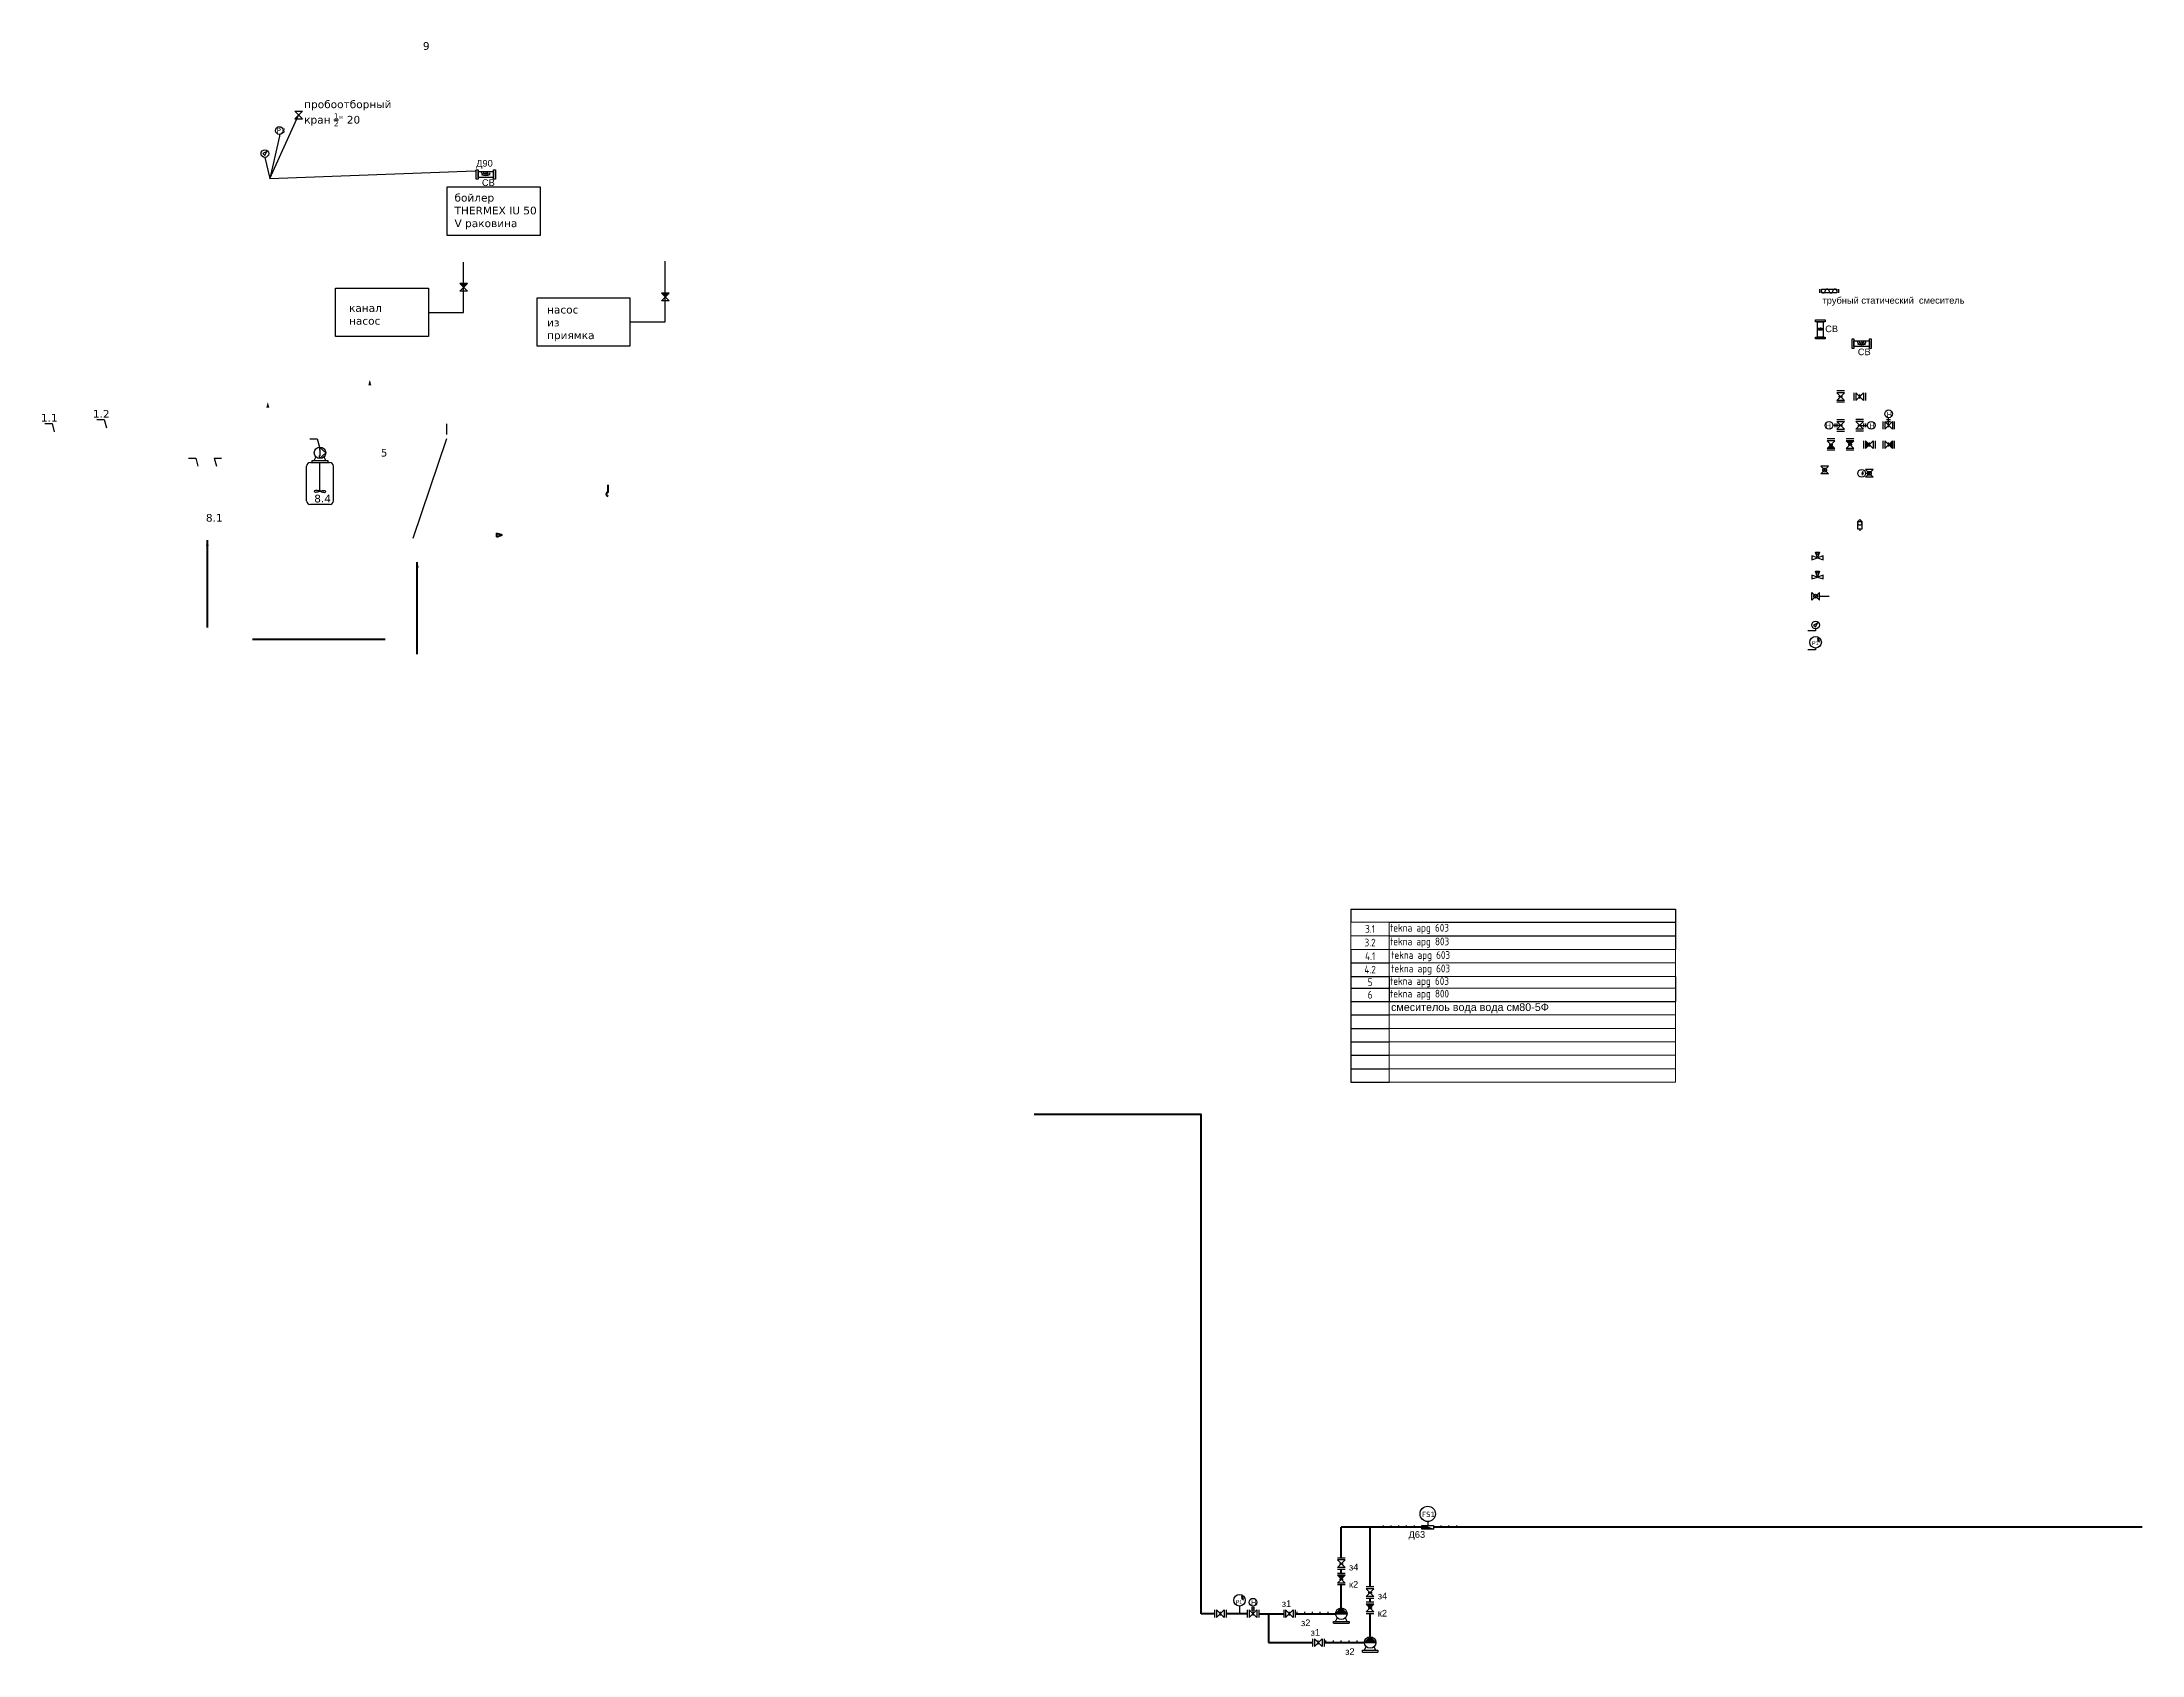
# Model space of a CAD drawing. Header units: millimetres. Extents: x 93665 to 221094, y -93000 to -1330.
# Drawn here: x 93665 to 148350, y -46775 to -4766 of the extents above; entities that cross this region are included whole.
import ezdxf

# ---------------------------------------------------------------- set-up
doc = ezdxf.new("R2010")
doc.units = ezdxf.units.MM
doc.layers.add('1', color=7, linetype='Continuous')
doc.layers.add('2', color=7, linetype='Continuous')
for name, color, linetype, lineweight in [('В40', 142, 'Continuous', 40), ('В60Н', 140, 'Continuous', 40), ('В90', 120, 'Continuous', 40), ('Р1', 202, 'Continuous', 40)]:
    doc.layers.add(name, color=color, linetype=linetype, lineweight=lineweight)
doc.layers.add('Р2', color=7, linetype='Continuous', lineweight=40, true_color=0x991b1e)
doc.layers.add('Р3', color=7, linetype='Continuous', lineweight=40, true_color=0xd19cc7)
doc.styles.add('GOST Common_2', font='GOST_Common.ttf', dxfattribs={"width": 0.9, "height": 250})
doc.styles.get("Standard").update_dxf_attribs({"font": 'arial.ttf'})

# ---------------------------------------------------------------- blocks, each defined once
blk = doc.blocks.new('*T57')
at = {"color": 0, "linetype": 'ByBlock', "lineweight": -2, "transparency": 16777216}
for p, q in [((0, 0), (8450, 0)), ((0, 0), (0, -336)), ((8450, 0), (8450, -1050)), ((1000, -336), (8450, -336)), ((0, -1050), (0, -4506)), ((1000, -693), (8450, -693)), ((0, -1400), (1000, -1400)), ((0, -1750), (1000, -1750)), ((0, -2056), (1000, -2056)), ((1000, -1750), (1000, -2406)), ((8450, -1750), (8450, -2406)), ((0, -2406), (8450, -2406)), ((0, -2756), (1000, -2756)), ((0, -3106), (1000, -3106)), ((0, -3456), (1000, -3456)), ((0, -3806), (1000, -3806)), ((0, -4156), (1000, -4156)), ((0, -4506), (1000, -4506))]:
    blk.add_line(p, q, dxfattribs=at)
at = {"color": 7, "linetype": 'ByBlock', "lineweight": 15, "transparency": 16777216}
for p, q in [((0, -336), (1000, -336)), ((0, -336), (0, -1050)), ((1000, -336), (1000, -1750)), ((0, -693), (1000, -693)), ((0, -1050), (8450, -1050)), ((8450, -1050), (8450, -1750)), ((1000, -1400), (8450, -1400)), ((1000, -1750), (8450, -1750)), ((1000, -2056), (8450, -2056)), ((1000, -2406), (1000, -4506)), ((8450, -2406), (8450, -4506)), ((1000, -2756), (8450, -2756)), ((1000, -3106), (8450, -3106)), ((1000, -3456), (8450, -3456)), ((1000, -3806), (8450, -3806)), ((1000, -4156), (8450, -4156)), ((1000, -4506), (8450, -4506))]:
    blk.add_line(p, q, dxfattribs=at)
at = {"color": 0, "transparency": 16777216, "char_height": 200, "style": 'GOST Common_2'}
for s, insert, width, attachment_point in [('3.1', (500, -515), 910, 5), ('{\\fGOST Common|b0|i0|c204|p34;tekna ap}g{\\fGOST Common|b0|i0|c204|p34; 603}', (1015, -515), 7420, 4), ('{\\fGOST Common|b0|i0|c204|p34;3}.2', (500, -871), 910, 5), ('{\\fGOST Common|b0|i0|c204|p34;tekna ap}g{\\fGOST Common|b0|i0|c204|p34; 803}', (1015, -871), 7420, 4), ('4.2', (500, -1575), 970, 5), ('4.1', (500, -1225), 970, 5), ('5', (500, -1903), 970, 5), ('6', (500, -2231), 970, 5), ('{\\fGOST Common|b0|i0|c204|p34;tekna apg 80}0', (1015, -2231), 7420, 4)]:
    blk.add_mtext(s, dxfattribs=dict(at, insert=insert, width=width, attachment_point=attachment_point))
at = {"color": 0, "transparency": 16777216, "char_height": 200, "attachment_point": 4}
for s, insert, width in [('{\\fGOST Common|b0|i0|c204|p34;\\W0.9;tekna apg 603}', (1045, -1225), 7360), ('{\\fGOST Common|b0|i0|c204|p34;\\W0.9;tekna apg 603}', (1045, -1575), 7360), ('{\\fGOST Common|b0|i0|c204|p34;\\W0.9;tekna apg 603}', (1015, -1903), 7420), ('{\\fArial|b0|i0|c204|p34;смесителоь вода вода см80-5Ф}', (1045, -2581), 7360)]:
    blk.add_mtext(s, dxfattribs=dict(at, insert=insert, width=width))

msp = doc.modelspace()

# ---------------------------------------------------------------- hatches: boundary and pattern name
h = msp.add_hatch(color=256)
h.dxf.hatch_style = 1
h.paths.add_polyline_path([(104544, -11056), (104644, -11156), (104744, -11056)])
h = msp.add_hatch(color=256)
h.dxf.hatch_style = 1
h.paths.add_polyline_path([(109794, -11306), (109894, -11406), (109994, -11306)])
h = msp.add_hatch(color=256)
h.dxf.hatch_style = 1
h.paths.add_polyline_path([(140250, -15250), (140150, -15350), (140350, -15350)])
h = msp.add_hatch(color=256)
h.dxf.hatch_style = 1
h.paths.add_polyline_path([(140850, -15150), (140650, -15150), (140750, -15250)])
h = msp.add_hatch(color=256)
h.dxf.hatch_style = 1
h.paths.add_polyline_path([(141150, -15150), (141150, -15350), (141250, -15250)])
h = msp.add_hatch(color=256)
h.dxf.hatch_style = 1
h.paths.add_polyline_path([(141750, -15250), (141850, -15350), (141850, -15150)])
h = msp.add_hatch(color=256)
h.dxf.hatch_style = 1
h.paths.add_polyline_path([(127600, -44700), (127400, -44700), (127500, -44800)])
h = msp.add_hatch(color=256)
h.dxf.hatch_style = 1
h.paths.add_polyline_path([(127650, -45700), (127500, -45550), (127350, -45700)])
h = msp.add_hatch(color=256)
h.dxf.hatch_style = 1
h.paths.add_polyline_path([(128350, -45450), (128150, -45450), (128250, -45550)])
h = msp.add_hatch(color=256)
h.dxf.hatch_style = 1
h.paths.add_polyline_path([(128400, -46450), (128250, -46300), (128100, -46450)])
at = {"layer": '2', "ltscale": 0.5}
msp.add_hatch(color=256, dxfattribs=at).paths.add_polyline_path([(129600, -43400), (129600, -43500), (129900, -43500)])

# ---------------------------------------------------------------- linework, layer by layer
for p, q in [((100247, -6571), (100447, -6571)), ((100447, -6571), (100247, -6771)), ((100247, -6571), (100447, -6771)), ((100247, -6771), (100447, -6771)), ((99518, -7621), (99418, -7671)), ((99468, -7721), (99518, -7621)), ((99468, -7721), (99518, -7621)), ((99518, -7621), (99518, -7621)), ((99847, -7221), (99597, -8321)), ((99847, -7171), (99847, -7221)), ((99418, -7671), (99468, -7721)), ((99468, -7771), (99597, -8321)), ((99597, -8321), (104947, -8121)), ((104644, -11807), (104644, -10504)), ((109894, -12057), (109894, -10477)), ((104744, -11056), (104544, -11056)), ((104544, -11256), (104744, -11056)), ((104744, -11256), (104544, -11056)), ((104744, -11256), (104544, -11256)), ((109994, -11306), (109794, -11306)), ((109794, -11506), (109994, -11306)), ((109994, -11506), (109794, -11306)), ((139950, -11200), (139950, -11300)), ((140450, -11200), (140450, -11300)), ((103726, -11807), (104644, -11807)), ((109994, -11506), (109794, -11506)), ((108976, -12057), (109894, -12057)), ((140600, -13850), (140400, -13850)), ((140600, -13900), (140400, -13900)), ((140400, -13900), (140600, -14100)), ((140600, -13900), (140400, -14100)), ((140600, -14100), (140400, -14100)), ((140600, -14150), (140400, -14150)), ((140450, -14000), (140550, -14000)), ((140850, -13900), (140850, -14100)), ((140900, -13900), (140900, -14100)), ((140900, -14100), (141100, -13900)), ((140900, -13900), (141100, -14100)), ((141000, -14050), (141000, -13950)), ((141100, -13900), (141100, -14100)), ((141150, -13900), (141150, -14100)), ((104210, -14991), (104210, -14714)), ((140550, -14750), (140300, -14750)), ((140350, -14700), (140350, -14800)), ((140400, -14600), (140600, -14600)), ((140400, -14650), (140600, -14650)), ((140600, -14650), (140400, -14850)), ((140400, -14650), (140600, -14850)), ((140400, -14700), (140400, -14800)), ((141100, -14600), (140900, -14600)), ((141100, -14650), (140900, -14650)), ((140900, -14650), (141100, -14850)), ((141100, -14650), (140900, -14850)), ((140950, -14750), (141200, -14750)), ((141100, -14700), (141100, -14800)), ((141150, -14700), (141150, -14800)), ((141600, -14650), (141600, -14850)), ((141650, -14650), (141650, -14850)), ((141650, -14850), (141850, -14650)), ((141650, -14650), (141850, -14850)), ((141700, -14600), (141800, -14600)), ((141700, -14650), (141800, -14650)), ((141750, -14800), (141750, -14550)), ((141850, -14650), (141850, -14850)), ((141900, -14650), (141900, -14850)), ((103334, -17692), (104210, -15091)), ((140350, -15100), (140150, -15100)), ((140350, -15150), (140150, -15150)), ((140150, -15350), (140350, -15150)), ((140350, -15350), (140150, -15150)), ((140200, -15250), (140300, -15250)), ((140400, -14850), (140600, -14850)), ((140400, -14900), (140600, -14900)), ((140850, -15100), (140650, -15100)), ((140850, -15150), (140650, -15150)), ((140650, -15150), (140850, -15350)), ((140850, -15150), (140650, -15350)), ((140700, -15250), (140800, -15250)), ((141100, -14850), (140900, -14850)), ((141100, -14900), (140900, -14900)), ((141100, -15150), (141100, -15350)), ((141150, -15150), (141150, -15350)), ((141150, -15350), (141350, -15150)), ((141150, -15150), (141350, -15350)), ((141250, -15300), (141250, -15200)), ((141350, -15150), (141350, -15350)), ((141400, -15150), (141400, -15350)), ((141600, -15150), (141600, -15350)), ((141650, -15150), (141650, -15350)), ((141850, -15350), (141650, -15150)), ((141850, -15150), (141650, -15350)), ((141750, -15300), (141750, -15200)), ((141850, -15150), (141850, -15350)), ((141900, -15150), (141900, -15350)), ((100554, -16714), (100554, -15814)), ((100654, -15714), (101154, -15714)), ((100704, -15714), (100704, -15664)), ((100704, -15664), (101104, -15664)), ((100754, -15664), (100804, -15564)), ((100904, -16464), (100904, -15714)), ((101054, -15664), (101004, -15564)), ((101104, -15664), (101104, -15714)), ((101254, -16714), (101254, -15814)), ((140185, -15815), (139985, -15815)), ((139985, -15815), (140185, -16015)), ((140185, -15815), (139985, -16015)), ((140350, -15350), (140150, -15350)), ((140350, -15400), (140150, -15400)), ((140850, -15350), (140650, -15350)), ((140850, -15400), (140650, -15400)), ((140185, -16015), (139985, -16015)), ((141050, -16000), (141100, -15950)), ((141050, -16050), (141100, -16000)), ((141100, -16000), (141050, -16000)), ((141350, -15900), (141150, -15900)), ((141150, -16100), (141350, -15900)), ((141350, -16100), (141150, -15900)), ((141250, -16000), (141150, -16000)), ((141350, -16100), (141150, -16100)), ((101154, -16814), (100654, -16814)), ((140950, -17250), (141000, -17200)), ((141000, -17200), (141050, -17250)), ((141000, -17450), (141000, -17500)), ((139750, -18150), (139750, -18250)), ((139900, -18200), (139750, -18150)), ((139750, -18250), (139900, -18200)), ((139900, -18200), (139850, -18050)), ((139850, -18050), (139950, -18050)), ((139900, -18700), (139850, -18550)), ((139850, -18550), (139950, -18550)), ((139950, -18050), (139900, -18200)), ((140050, -18150), (139900, -18200)), ((139900, -18200), (140050, -18250)), ((139950, -18550), (139900, -18700)), ((140050, -18250), (140050, -18150)), ((139750, -18650), (139750, -18750)), ((139900, -18700), (139750, -18650)), ((139750, -18750), (139900, -18700)), ((139750, -19300), (139750, -19100)), ((139750, -19100), (139950, -19300)), ((139750, -19300), (139950, -19100)), ((140050, -18650), (139900, -18700)), ((139900, -18700), (140050, -18750)), ((139950, -19300), (139950, -19100)), ((140050, -18750), (140050, -18650)), ((139950, -19200), (140200, -19200)), ((139850, -20100), (139650, -20100)), ((139900, -19900), (139800, -19950)), ((139800, -19950), (139850, -20000)), ((139850, -20000), (139900, -19900)), ((139850, -20000), (139900, -19900)), ((139850, -20050), (139850, -20100)), ((139850, -20600), (139650, -20600)), ((139850, -20550), (139850, -20600)), ((139950, -20350), (139900, -20300)), ((139950, -20400), (139900, -20350)), ((139900, -20350), (139950, -20350)), ((128600, -43450), (128600, -43400)), ((128800, -43450), (128800, -43400)), ((129000, -43450), (129000, -43400)), ((129200, -43450), (129200, -43400)), ((129400, -43400), (129400, -43450)), ((130100, -43450), (130100, -43400)), ((130300, -43450), (130300, -43400)), ((130500, -43400), (130500, -43450)), ((127600, -44250), (127400, -44250)), ((127600, -44300), (127400, -44300)), ((127400, -44300), (127600, -44500)), ((127600, -44300), (127400, -44500)), ((127600, -44500), (127400, -44500)), ((127600, -44550), (127400, -44550)), ((127600, -44650), (127400, -44650)), ((127600, -44700), (127400, -44700)), ((127400, -44700), (127600, -44900)), ((127600, -44700), (127400, -44900)), ((127450, -44400), (127550, -44400)), ((127450, -44800), (127550, -44800)), ((124950, -45300), (124900, -45250)), ((124950, -45350), (124900, -45300)), ((124900, -45300), (124950, -45300)), ((127600, -44900), (127400, -44900)), ((127600, -44950), (127400, -44950)), ((128350, -45000), (128150, -45000)), ((128350, -45050), (128150, -45050)), ((128150, -45050), (128350, -45250)), ((128350, -45050), (128150, -45250)), ((128350, -45250), (128150, -45250)), ((128350, -45300), (128150, -45300)), ((128200, -45150), (128300, -45150)), ((124200, -45600), (124200, -45800)), ((124250, -45600), (124250, -45800)), ((124250, -45800), (124450, -45600)), ((124250, -45600), (124450, -45800)), ((124350, -45750), (124350, -45650)), ((124450, -45600), (124450, -45800)), ((124500, -45600), (124500, -45800)), ((124850, -45500), (124850, -45700)), ((125050, -45600), (125050, -45800)), ((125100, -45600), (125100, -45800)), ((125100, -45800), (125300, -45600)), ((125100, -45600), (125300, -45800)), ((125150, -45550), (125250, -45550)), ((125150, -45600), (125250, -45600)), ((125200, -45750), (125200, -45500)), ((125300, -45600), (125300, -45800)), ((125350, -45600), (125350, -45800)), ((126000, -45600), (126000, -45800)), ((126050, -45600), (126050, -45800)), ((126050, -45800), (126250, -45600)), ((126050, -45600), (126250, -45800)), ((126150, -45750), (126150, -45650)), ((126250, -45600), (126250, -45800)), ((126300, -45600), (126300, -45800)), ((126350, -45700), (126350, -45650)), ((126550, -45700), (126550, -45650)), ((126750, -45700), (126750, -45650)), ((126950, -45700), (126950, -45650)), ((127150, -45650), (127150, -45700)), ((127300, -45950), (127300, -45900)), ((127300, -45900), (127700, -45900)), ((127350, -45700), (127650, -45700)), ((127350, -45900), (127400, -45800)), ((127650, -45900), (127600, -45800)), ((127700, -45900), (127700, -45950)), ((128350, -45400), (128150, -45400)), ((128350, -45450), (128150, -45450)), ((128150, -45450), (128350, -45650)), ((128350, -45450), (128150, -45650)), ((128350, -45650), (128150, -45650)), ((128350, -45700), (128150, -45700)), ((128200, -45550), (128300, -45550)), ((126750, -46350), (126750, -46550)), ((126800, -46350), (126800, -46550)), ((126800, -46550), (127000, -46350)), ((126800, -46350), (127000, -46550)), ((126900, -46500), (126900, -46400)), ((127000, -46350), (127000, -46550)), ((127050, -46350), (127050, -46550)), ((127100, -46450), (127100, -46400)), ((127300, -45950), (127700, -45950)), ((127300, -46450), (127300, -46400)), ((127500, -46450), (127500, -46400)), ((127700, -46450), (127700, -46400)), ((127900, -46400), (127900, -46450)), ((128100, -46450), (128400, -46450)), ((128050, -46700), (128050, -46650)), ((128050, -46650), (128450, -46650)), ((128050, -46700), (128450, -46700)), ((128100, -46650), (128150, -46550)), ((128400, -46650), (128350, -46550)), ((128450, -46650), (128450, -46700))]:
    msp.add_line(p, q)
at = {"ltscale": 0.166667}
msp.add_line((100638, -15101), (100828, -15101), dxfattribs=at)
at = {"ltscale": 0.4}
msp.add_line((100828, -15101), (100887, -15317), dxfattribs=at)
at = {"ltscale": 10}
for p, q in [((101054, -15464), (100893, -15314)), ((100893, -15314), (100893, -15394)), ((101054, -15464), (100893, -15613)), ((100893, -15613), (100893, -15532)), ((100904, -15383), (100904, -15544)), ((127500, -45550), (127350, -45700)), ((127500, -45550), (127650, -45700)), ((128250, -46300), (128100, -46450)), ((128250, -46300), (128400, -46450))]:
    msp.add_line(p, q, dxfattribs=at)
for points in [[(104217, -8539), (106636, -8539), (106636, -9802), (104217, -9802)], [(101307, -11176), (103726, -11176), (103726, -12439), (101307, -12439)], [(106557, -11426), (108976, -11426), (108976, -12689), (106557, -12689)], [(140000, -11300), (140000, -11200), (140400, -11200), (140400, -11300)], [(140950, -17250), (141050, -17250), (141050, -17450), (140950, -17450)]]:
    msp.add_lwpolyline(points, close=True)
for centre, radius in [((99847, -7071), 100), ((99468, -7671), 100), ((140200, -14750), 100), ((141300, -14750), 100), ((141750, -14450), 100), ((100904, -15464), 150), ((140085, -15915), 50), ((141050, -16000), 100), ((141250, -16000), 50), ((141000, -17300), 50), ((139900, -18100), 28.4), ((139900, -18600), 28.4), ((139850, -19200), 50), ((139850, -19950), 100), ((139850, -20400), 150), ((124850, -45350), 150), ((125200, -45400), 100), ((127500, -45700), 150), ((128250, -46450), 150)]:
    msp.add_circle(centre, radius)
for centre, radius, start, end in [((140050, -11250), 50, 180, 0), ((140150, -11250), 50, 0, 180), ((140250, -11250), 50, 180, 0), ((140350, -11250), 50, 0, 180), ((100654, -15814), 100, 90, 180), ((101154, -15814), 100, 0, 90), ((100654, -16714), 100, 180, 270), ((101154, -16714), 100, 270, 0)]:
    msp.add_arc(centre, radius, start, end)
at = {"ltscale": 50}
for centre, start, end in [((100774, -16469), 144.6538, 215.3462), ((101035, -16469), 324.6538, 35.3462)]:
    msp.add_arc(centre, 19, start, end, dxfattribs=at)
for points in [[(100904, -16464), (100815, -16444), (100760, -16455), (100758, -16458)], [(100904, -16464), (100815, -16494), (100760, -16483), (100758, -16480)], [(100904, -16464), (100993, -16444), (101048, -16455), (101050, -16458)], [(100904, -16464), (100993, -16494), (101048, -16483), (101050, -16480)]]:
    msp.add_spline(points, degree=3, dxfattribs=at)
at = {"layer": '1'}
for p, q in [((99597, -8321), (100347, -6671)), ((105132, -8197), (105114, -8162)), ((105175, -8187), (105165, -8149)), ((105221, -8141), (105221, -8191)), ((105258, -8188), (105277, -8154)), ((105312, -8203), (105336, -8169)), ((139916, -12238), (139904, -12214)), ((139944, -12231), (139938, -12206)), ((139975, -12200), (139975, -12233)), ((139999, -12232), (140012, -12209)), ((140035, -12242), (140051, -12219)), ((140960, -12607), (140943, -12571)), ((141004, -12597), (140994, -12558)), ((141050, -12550), (141050, -12600)), ((141087, -12598), (141106, -12563)), ((141140, -12612), (141165, -12579)), ((139900, -20300), (139925, -20300)), ((139925, -20300), (139900, -20300)), ((139900, -20300), (139900, -20325)), ((139900, -20325), (139925, -20300)), ((124900, -45250), (124925, -45250)), ((124925, -45250), (124900, -45250)), ((124900, -45250), (124900, -45275)), ((124900, -45275), (124925, -45250))]:
    msp.add_line(p, q, dxfattribs=at)
at = {"layer": '1', "ltscale": 0.166667}
for p, q in [((93737, -14701), (93927, -14701)), ((95096, -14598), (95286, -14598)), ((97477, -15601), (97667, -15601)), ((98151, -15601), (98341, -15601))]:
    msp.add_line(p, q, dxfattribs=at)
at = {"layer": '1', "ltscale": 0.4}
for p, q in [((93927, -14701), (93986, -14917)), ((95286, -14598), (95345, -14814)), ((97667, -15601), (97726, -15817)), ((98151, -15601), (98210, -15817))]:
    msp.add_line(p, q, dxfattribs=at)
at = {"layer": '1'}
for points in [[(104971, -8091), (105021, -8091), (105021, -8341), (104971, -8341)], [(105021, -8141), (105421, -8141), (105421, -8291), (105021, -8291)], [(105421, -8091), (105471, -8091), (105471, -8341), (105421, -8341)], [(139850, -12050), (139850, -12000), (140100, -12000), (140100, -12050)], [(139850, -12500), (139850, -12450), (140100, -12450), (140100, -12500)], [(139900, -12450), (139900, -12050), (140050, -12050), (140050, -12450)], [(140800, -12500), (140850, -12500), (140850, -12750), (140800, -12750)], [(140850, -12550), (141250, -12550), (141250, -12700), (140850, -12700)], [(141250, -12500), (141300, -12500), (141300, -12750), (141250, -12750)]]:
    msp.add_lwpolyline(points, close=True, dxfattribs=at)
for centre, radius in [((105221, -8216), 25), ((139975, -12250), 16.5), ((141050, -12625), 25)]:
    msp.add_circle(centre, radius, dxfattribs=at)
for centre, radius, start, end in [((105221, -8454), 263, 64.7203, 115.2797), ((105221, -7975), 266, 244.9424, 295.0576), ((139975, -12407), 174, 64.7203, 115.2797), ((139975, -12091), 175, 244.9424, 295.0576), ((141050, -12863), 263, 64.7203, 115.2797), ((141050, -12384), 266, 244.9424, 295.0576)]:
    msp.add_arc(centre, radius, start, end, dxfattribs=at)
at = {"layer": '2', "ltscale": 0.5}
for p, q in [((129650, -43400), (129900, -43500)), ((129750, -43296), (129750, -43400))]:
    msp.add_line(p, q, dxfattribs=at)
msp.add_lwpolyline([(129600, -43400), (129900, -43400), (129900, -43500), (129600, -43500)], close=True, dxfattribs=at)
msp.add_circle((129750, -43100), 200, dxfattribs=at)
at = {"layer": 'В40'}
msp.add_line((108405, -16496), (108405, -16296), dxfattribs=at)
msp.add_arc((108405, -16546), 50, 89.7459, 270.2541, dxfattribs=at)
at = {"layer": 'В60Н'}
for p, q in [((128500, -43450), (127500, -43450)), ((127500, -44250), (127500, -43450)), ((128250, -45000), (128250, -43450)), ((129600, -43450), (128500, -43450)), ((130600, -43450), (129900, -43450)), ((148350, -43450), (130600, -43450)), ((127500, -44650), (127500, -44550)), ((127500, -45550), (127500, -44950)), ((128250, -45400), (128250, -45300)), ((124200, -45700), (123848, -45700)), ((125050, -45700), (124500, -45700)), ((125350, -45700), (126000, -45700)), ((125600, -45700), (125600, -46450)), ((126300, -45700), (127350, -45700)), ((128250, -46300), (128250, -45700)), ((125600, -46450), (126750, -46450)), ((127050, -46450), (128100, -46450))]:
    msp.add_line(p, q, dxfattribs=at)
msp.add_lwpolyline([(123848, -45700), (123848, -32700), (119500, -32700)], dxfattribs=at)
at = {"layer": 'В90'}
for p, q in [((105500, -17555), (105650, -17605)), ((105500, -17555), (105500, -17655)), ((105500, -17655), (105650, -17605))]:
    msp.add_line(p, q, dxfattribs=at)
at = {"layer": 'Р1'}
msp.add_line((99143, -20318), (102599, -20318), dxfattribs=at)
for points in [[(102201, -13705, 77, 0, 0), (102201, -13564, 0, 0, 0)], [(99545, -14285, 77, 0, 0), (99545, -14144, 0, 0, 0)]]:
    msp.add_lwpolyline(points, format="xyseb", dxfattribs=at)
at = {"layer": 'Р2'}
msp.add_line((103438, -20706), (103438, -18314), dxfattribs=at)
msp.add_lwpolyline([(103438, -18455, 77, 0, 0), (103438, -18314, 0, 0, 0)], format="xyseb", dxfattribs=at)
at = {"layer": 'Р3'}
msp.add_line((97970, -17744), (97970, -20017), dxfattribs=at)
msp.add_lwpolyline([(97970, -17885, 77, 0, 0), (97970, -17744, 0, 0, 0)], format="xyseb", dxfattribs=at)

# ---------------------------------------------------------------- block references
msp.add_blockref('*T57', (127750, -27350))

# ---------------------------------------------------------------- texts
at = {"ltscale": 15, "insert": (100754, -16558), "char_height": 200, "width": 285.44, "attachment_point": 1}
msp.add_mtext('{\\fVerdana|b0|i0|c204|p34;8.4}', dxfattribs=at)
at = {"layer": '1', "ltscale": 15, "char_height": 200, "attachment_point": 1}
for s, insert, width in [('{\\fVerdana|b0|i0|c204|p34;9}', (103583, -4769), 285.44), ('\\A1;{\\fVerdana|b0|i0|c204|p34;пробоотборный кран \\H0.7x;\\S1/2;\\H1.42857x;" 20}', (100492, -6289), 1728.75), ('{\\fVerdana|b0|i0|c204|p34;бойлер\\fVerdana|b0|i0|c0|p34;\\PTHERMEX IU 50 V\\fVerdana|b0|i0|c204|p34; раковина}', (104407, -8721), 2330.68), ('{\\fVerdana|b0|i0|c204|p34;канал насос}', (101659, -11595), 285.44), ('{\\fVerdana|b0|i0|c204|p34;насос\\fVerdana|b0|i0|c0|p34;\\P\\fVerdana|b0|i0|c204|p34;из приямка}', (106816, -11637), 285.44), ('{\\fVerdana|b0|i0|c204|p34;1.1}', (93635, -14450), 285.44), ('{\\fVerdana|b0|i0|c204|p34;1.2}', (94989, -14350), 285.44), ('{\\fVerdana|b0|i0|c204|p34;5}', (102485, -15362), 285.44), ('{\\fVerdana|b0|i0|c204|p34;8.1}', (97933, -17058), 285.44)]:
    msp.add_mtext(s, dxfattribs=dict(at, insert=insert, width=width))
at = {"layer": '1', "attachment_point": 1}
for s, width, insert, char_height in [('Д90', 11.42, (104971, -7838), 172.8), ('СВ', 11.42, (105121, -8341), 172.8), ('{\\fArial|b0|i0|c204|p34;трубный статический  смеситель }', 4859.38, (140029, -11408), 172.8), ('СВ', 11.42, (140100, -12150), 172.8), ('СВ', 11.42, (140950, -12750), 172.8), ('P1', 261.22, (139758, -20371), 100), ('Д63', 11.42, (129250, -43550), 172.8), ('з4', 11.42, (127700, -44400), 172.8), ('P1', 261.22, (124750, -45350), 100), ('з1', 11.42, (125950, -45350), 172.8), ('к2', 11.42, (127700, -44850), 172.8), ('з4', 11.42, (128450, -45150), 172.8), ('з2', 11.42, (126450, -45850), 172.8), ('к2', 11.42, (128450, -45600), 172.8), ('з1', 11.42, (126700, -46100), 172.8), ('з2', 11.42, (127600, -46600), 172.8)]:
    msp.add_mtext_dynamic_manual_height_columns(s, width=width, gutter_width=11.2, heights=[0], dxfattribs=dict(at, insert=insert, char_height=char_height))
at = {"layer": '2', "ltscale": 15, "char_height": 134.4, "width": 274.02}
for s, insert, attachment_point in [('{\\fVerdana|b0|i0|c204|p34;Р3}', (99773, -7002), 1), ('{\\fVerdana|b0|i0|c204|p34;Н}', (140250, -14700), 3), ('{\\fVerdana|b0|i0|c204|p34;Н}', (141250, -14700), 1), ('{\\fVerdana|b0|i0|c204|p34;Н}', (141700, -14400), 1), ('{\\fVerdana|b0|i0|c204|p34;FS1}', (129600, -43045), 1), ('{\\fVerdana|b0|i0|c204|p34;Н}', (125150, -45350), 1)]:
    msp.add_mtext(s, dxfattribs=dict(at, insert=insert, attachment_point=attachment_point))

doc.saveas('drawing.dxf')
